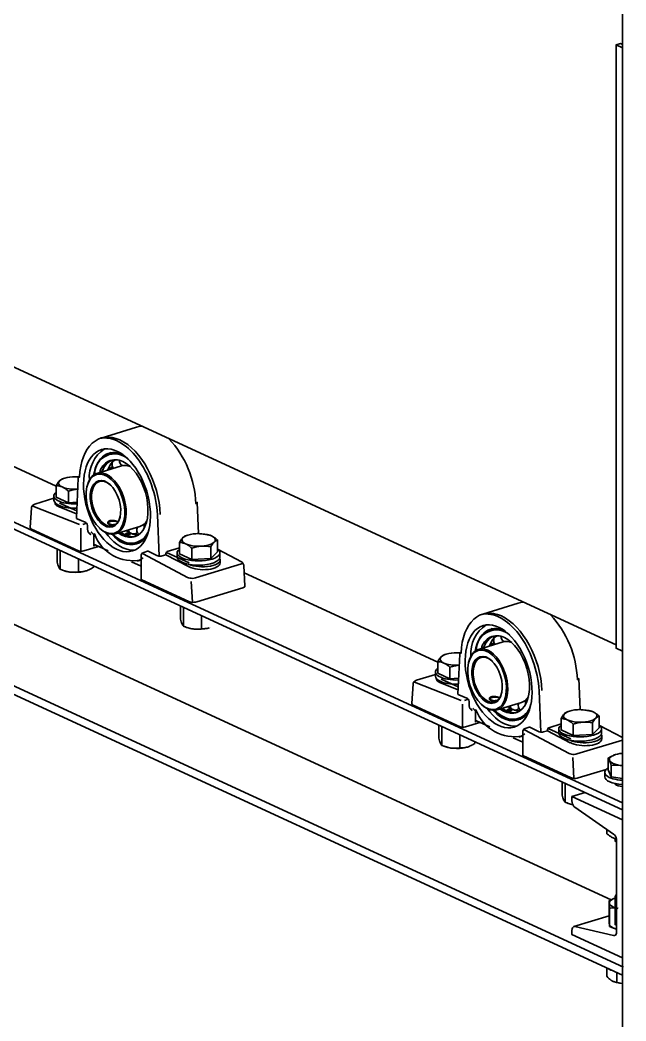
# Model space of a CAD drawing. Header units: millimetres. Extents: x -8400 to 8400, y -5940 to 5940.
# Drawn here: x 5157.3 to 5431.5, y 1083.2 to 1536 of the extents above; entities that cross this region are included whole.
import ezdxf

# ---------------------------------------------------------------- set-up
doc = ezdxf.new("R2010")
doc.units = ezdxf.units.MM
doc.layers.add('粗实线层', color=7, linetype='Continuous', lineweight=35)

msp = doc.modelspace()

# ---------------------------------------------------------------- linework, layer by layer
at = {"layer": '粗实线层', "linetype": 'Continuous', "lineweight": 35}
for points in [[(5481.115, 329.006), (5466.77, 335.623), (5466.247, 335.804), (5465.61, 335.924), (5464.909, 335.972), (5464.2, 335.944), (5463.541, 335.844), (5434.383, 329.462), (5433.724, 329.362), (5433.015, 329.334), (5432.314, 329.382), (5431.677, 329.501), (5431.154, 329.683), (5429.862, 330.279), (5429.862, 3911.461), (3411.605, 4842.468), (3411.605, 4840.57), (3411.713, 4839.838), (3412.025, 4839.252), (3412.506, 4838.877), (5429.848, 3908.291)], [(5429.862, 1180.004), (5429.862, 1181.902), (3411.605, 2112.909), (3427.906, 2117.889)], [(3411.605, 2112.909), (3411.605, 2111.011), (3411.713, 2110.278), (3412.025, 2109.692), (3412.506, 2109.317), (5429.848, 1178.732)], [(3458.919, 2044.824), (5424.763, 1137.994)], [(5429.862, 1105.812), (5429.862, 1103.914), (3411.605, 2034.922), (3411.605, 2036.819), (3411.683, 2037.497), (3411.911, 2038.168), (3412.27, 2038.779), (3412.732, 2039.282), (3413.26, 2039.636), (3415.693, 2040.835)], [(3412.133, 2038.578), (5430.389, 1107.57)], [(5429.862, 1524.858), (5428.938, 1525.284), (5426.98, 1524.686), (5429.862, 1523.357)], [(5426.98, 1524.686), (5426.98, 1251.73), (5429.862, 1250.401)], [(4966.859, 1465.482), (5426.971, 1253.236)], [(5173.692, 1325.092), (5086.119, 1365.49)], [(5210.094, 1351.758), (5194.04, 1346.853)], [(5212.476, 1352.181), (5211.267, 1352.04), (5210.094, 1351.758)], [(5194.329, 1331.544), (5194.916, 1332.936), (5195.625, 1334.165), (5196.448, 1335.218), (5197.373, 1336.08), (5198.389, 1336.742)], [(5194.429, 1331.574), (5194.967, 1332.838), (5195.607, 1333.966), (5196.342, 1334.948), (5197.164, 1335.773), (5198.065, 1336.432), (5199.037, 1336.92)], [(5198.377, 1340.279), (5196.375, 1339.162)], [(5200.424, 1337.064), (5199.395, 1336.213), (5198.481, 1335.136), (5197.695, 1333.851), (5197.05, 1332.375)], [(5199.267, 1336.249), (5198.389, 1335.086), (5197.647, 1333.781), (5197.108, 1332.533)], [(5203.247, 1334.269), (5192.143, 1330.876)], [(5207.21, 1333.943), (5206.182, 1334.295), (5205.169, 1334.467), (5204.187, 1334.459), (5203.246, 1334.269)], [(5176.942, 1328.502), (5176.446, 1328.312), (5176.049, 1328.126), (5175.854, 1328.006), (5175.658, 1327.866), (5175.461, 1327.704), (5175.262, 1327.52), (5175.213, 1327.47), (5175.163, 1327.419), (5175.138, 1327.393), (5175.113, 1327.367), (5175.089, 1327.34), (5175.064, 1327.313), (5174.965, 1327.202), (5174.866, 1327.086), (5174.67, 1326.839), (5174.475, 1326.575), (5174.088, 1325.995), (5173.706, 1325.359)], [(5183.542, 1323.7), (5182.225, 1323.665), (5180.912, 1323.715), (5179.642, 1323.851), (5178.454, 1324.067), (5177.385, 1324.357), (5176.465, 1324.713), (5175.724, 1325.123), (5175.185, 1325.575), (5174.862, 1326.056), (5174.767, 1326.55), (5174.902, 1327.043), (5175.262, 1327.52), (5175.838, 1327.966), (5176.612, 1328.367), (5177.559, 1328.712), (5178.651, 1328.99), (5179.856, 1329.193), (5181.136, 1329.314), (5182.694, 1329.347), (5184.236, 1329.26)], [(5184.234, 1329.207), (5183.782, 1328.985), (5183.613, 1328.694), (5182.829, 1310.667), (5182.922, 1310.47), (5183.21, 1310.301), (5186.828, 1308.871), (5187.168, 1308.656), (5187.477, 1308.3), (5187.725, 1307.839), (5187.884, 1307.322), (5187.939, 1306.801), (5187.939, 1305.415), (5187.94, 1305.315), (5187.947, 1305.217), (5187.956, 1305.121), (5187.969, 1305.026), (5187.987, 1304.933), (5188.007, 1304.843), (5188.018, 1304.798), (5188.03, 1304.753), (5188.043, 1304.709), (5188.057, 1304.666), (5188.119, 1304.498), (5188.191, 1304.34), (5188.272, 1304.19), (5188.361, 1304.048), (5188.407, 1303.98), (5188.456, 1303.914), (5188.507, 1303.848), (5188.559, 1303.785), (5188.666, 1303.663), (5188.777, 1303.547), (5188.891, 1303.435), (5189.007, 1303.326), (5189.066, 1303.272), (5189.125, 1303.219), (5189.155, 1303.192), (5189.184, 1303.165), (5189.199, 1303.152), (5189.214, 1303.139), (5189.229, 1303.126), (5189.244, 1303.113)], [(5198.439, 1325.459), (5197.395, 1326.322), (5196.322, 1326.945)], [(5179.225, 1317.591), (5173.706, 1320.137), (5173.706, 1325.359), (5174.044, 1325.34), (5174.385, 1325.305), (5174.472, 1325.294), (5174.557, 1325.282), (5174.644, 1325.269), (5174.73, 1325.255), (5174.902, 1325.223), (5175.075, 1325.186), (5175.421, 1325.099), (5175.768, 1324.992), (5176.116, 1324.863), (5176.465, 1324.713), (5176.816, 1324.54), (5177.168, 1324.345), (5177.212, 1324.319), (5177.256, 1324.293), (5177.299, 1324.267), (5177.343, 1324.24), (5177.431, 1324.186), (5177.518, 1324.13), (5177.692, 1324.015), (5177.866, 1323.896), (5178.21, 1323.646), (5178.551, 1323.382), (5178.889, 1323.103), (5179.225, 1322.813)], [(5183.141, 1317.827), (5179.225, 1317.591), (5179.225, 1322.813), (5180.288, 1323.137), (5181.361, 1323.4), (5181.902, 1323.505), (5182.445, 1323.591), (5183.395, 1323.691)], [(5187.654, 1324.906), (5187.583, 1324.58)], [(5172.663, 1319.587), (5164.042, 1316.953), (5163.709, 1316.832), (5163.405, 1316.66), (5163.109, 1316.42), (5162.856, 1316.125), (5162.693, 1315.846), (5162.595, 1315.543), (5162.578, 1315.402), (5162.578, 1315.258)], [(5172.662, 1320.658), (5172.662, 1318.709)], [(5192.779, 1297.83), (5186.177, 1295.813), (5185.596, 1295.698), (5184.942, 1295.675), (5184.315, 1295.747), (5183.809, 1295.904), (5162.571, 1305.702), (5162.251, 1305.891), (5162.057, 1306.102), (5162.001, 1306.325), (5162.546, 1315.221)], [(5162.914, 1316.203), (5163.211, 1316.056), (5184.261, 1307.737)], [(5182.912, 1312.58), (5175.007, 1315.704), (5174.373, 1315.996), (5173.867, 1316.317), (5173.498, 1316.663), (5173.274, 1317.027), (5173.199, 1317.401), (5173.199, 1317.515)], [(5182.969, 1313.877), (5175.242, 1317.441)], [(5201.598, 1309.017), (5201.543, 1309.043), (5201.463, 1309.079), (5201.378, 1309.115), (5201.289, 1309.15), (5201.195, 1309.186), (5201.146, 1309.203), (5201.096, 1309.221), (5201.046, 1309.238), (5200.995, 1309.255), (5200.891, 1309.288), (5200.784, 1309.32), (5200.674, 1309.351), (5200.561, 1309.382), (5200.532, 1309.389), (5200.503, 1309.396), (5200.474, 1309.403), (5200.444, 1309.411), (5200.386, 1309.425), (5200.327, 1309.438), (5200.208, 1309.464), (5200.088, 1309.487), (5199.967, 1309.509), (5199.845, 1309.529), (5199.783, 1309.538), (5199.721, 1309.546), (5199.659, 1309.554), (5199.597, 1309.562), (5199.473, 1309.574), (5199.351, 1309.584), (5199.228, 1309.592), (5199.107, 1309.596), (5198.986, 1309.597), (5198.866, 1309.596), (5198.807, 1309.593), (5198.747, 1309.591), (5198.689, 1309.587), (5198.631, 1309.583), (5198.518, 1309.571), (5198.407, 1309.557), (5198.299, 1309.539), (5198.194, 1309.518), (5198.143, 1309.506), (5198.092, 1309.493), (5198.067, 1309.487), (5198.042, 1309.48), (5198.017, 1309.472), (5197.993, 1309.465), (5197.898, 1309.434), (5197.808, 1309.4), (5197.722, 1309.363), (5197.641, 1309.323), (5197.564, 1309.281), (5197.492, 1309.235), (5197.425, 1309.187), (5197.363, 1309.137), (5197.307, 1309.086), (5197.257, 1309.032), (5197.212, 1308.977), (5197.173, 1308.92), (5197.164, 1308.906), (5197.155, 1308.891), (5197.147, 1308.877), (5197.139, 1308.862), (5197.124, 1308.832), (5197.112, 1308.803), (5197.09, 1308.744), (5197.074, 1308.684), (5197.065, 1308.624), (5197.061, 1308.564), (5197.061, 1308.534), (5197.063, 1308.504), (5197.066, 1308.474), (5197.071, 1308.444), (5197.086, 1308.385), (5197.106, 1308.328), (5197.133, 1308.272), (5197.165, 1308.217), (5197.203, 1308.163), (5197.247, 1308.111), (5197.271, 1308.086), (5197.297, 1308.061), (5197.324, 1308.037), (5197.353, 1308.013), (5197.413, 1307.968), (5197.479, 1307.925), (5197.551, 1307.885), (5197.627, 1307.847), (5197.709, 1307.812), (5197.794, 1307.78), (5197.883, 1307.751), (5197.976, 1307.725), (5198.074, 1307.703), (5198.175, 1307.683), (5198.201, 1307.678), (5198.227, 1307.674), (5198.254, 1307.67), (5198.28, 1307.666), (5198.334, 1307.658), (5198.389, 1307.652), (5198.499, 1307.641), (5198.611, 1307.633), (5198.726, 1307.628), (5198.843, 1307.626), (5198.903, 1307.626), (5198.963, 1307.627), (5199.023, 1307.628), (5199.084, 1307.63), (5199.206, 1307.636), (5199.328, 1307.644), (5199.45, 1307.654), (5199.573, 1307.666), (5199.696, 1307.681), (5199.82, 1307.697), (5199.851, 1307.702), (5199.882, 1307.706), (5199.913, 1307.711), (5199.944, 1307.716), (5200.005, 1307.725), (5200.066, 1307.735), (5200.255, 1307.769)], [(5197.585, 1308.778), (5197.277, 1308.517), (5197.115, 1308.329), (5197.061, 1308.133)], [(5201.563, 1308.795), (5201.436, 1308.883), (5201.282, 1308.963), (5200.799, 1309.128), (5200.208, 1309.232), (5199.562, 1309.266), (5198.917, 1309.227), (5198.332, 1309.118), (5197.859, 1308.95), (5197.539, 1308.736), (5197.402, 1308.496), (5197.458, 1308.252), (5197.705, 1308.025), (5198.118, 1307.836), (5198.663, 1307.7), (5199.289, 1307.631)], [(5200.502, 1303.516), (5211.606, 1306.909), (5212.492, 1307.277), (5213.311, 1307.819), (5214.054, 1308.528), (5214.71, 1309.395)], [(5220.279, 1293.414), (5219.495, 1312.168)], [(5184.872, 1295.678), (5184.872, 1306.127)], [(5185.72, 1307.755), (5187.482, 1308.293)], [(5193.201, 1306.19), (5193.443, 1305.959)], [(5209.496, 1296.265), (5208.125, 1296.195), (5206.714, 1296.339), (5205.277, 1296.696), (5203.827, 1297.263), (5202.453, 1297.989), (5201.09, 1298.892), (5199.75, 1299.965), (5198.444, 1301.199), (5197.182, 1302.584), (5195.975, 1304.109)], [(5208.961, 1302.144), (5207.748, 1302.124), (5206.499, 1302.322), (5205.228, 1302.735), (5203.953, 1303.359), (5202.689, 1304.184)], [(5209.596, 1302.358), (5208.518, 1302.22), (5207.402, 1302.263), (5206.26, 1302.487), (5205.102, 1302.89), (5203.942, 1303.468), (5202.79, 1304.215)], [(5205.41, 1305.015), (5206.77, 1304.152), (5208.14, 1303.526), (5209.499, 1303.144), (5210.828, 1303.014)], [(5205.543, 1304.857), (5206.522, 1304.281), (5208.36, 1303.412), (5210.229, 1302.865)], [(5188.517, 1303.836), (5188.901, 1303.823), (5189.299, 1303.583)], [(5190.745, 1303.467), (5190.745, 1297.989), (5190.816, 1298.346), (5191.01, 1298.542), (5191.276, 1298.524), (5197.219, 1295.782)], [(5232.213, 1302.587), (5231.817, 1302.4), (5231.621, 1302.281), (5231.425, 1302.141), (5231.228, 1301.979), (5231.03, 1301.794), (5230.98, 1301.745), (5230.931, 1301.694), (5230.906, 1301.668), (5230.881, 1301.642), (5230.856, 1301.615), (5230.831, 1301.588), (5230.732, 1301.477), (5230.634, 1301.361), (5230.437, 1301.114), (5230.243, 1300.85), (5229.856, 1300.27), (5229.473, 1299.634)], [(5234.993, 1291.866), (5229.473, 1294.412), (5229.473, 1299.634), (5229.811, 1299.614), (5230.153, 1299.58), (5230.239, 1299.569), (5230.325, 1299.557), (5230.411, 1299.544), (5230.498, 1299.529), (5230.67, 1299.497), (5230.843, 1299.461), (5231.188, 1299.374), (5231.536, 1299.266), (5231.883, 1299.138), (5232.233, 1298.988), (5232.584, 1298.815), (5232.935, 1298.62), (5232.979, 1298.594), (5233.023, 1298.568), (5233.067, 1298.542), (5233.111, 1298.515), (5233.199, 1298.46), (5233.286, 1298.405), (5233.46, 1298.29), (5233.633, 1298.171), (5233.978, 1297.921), (5234.318, 1297.657), (5234.657, 1297.378), (5234.993, 1297.088)], [(5232.71, 1302.777), (5232.213, 1302.587)], [(5236.904, 1303.589), (5237.454, 1303.611), (5238, 1303.612), (5238.543, 1303.592), (5239.084, 1303.552), (5240.157, 1303.418), (5241.22, 1303.223), (5241.558, 1303.203), (5241.9, 1303.169), (5241.986, 1303.158), (5242.072, 1303.146), (5242.158, 1303.133), (5242.244, 1303.118), (5242.417, 1303.086), (5242.59, 1303.05), (5242.936, 1302.963), (5243.282, 1302.855), (5243.631, 1302.727), (5243.98, 1302.577), (5244.33, 1302.404), (5244.682, 1302.209), (5244.726, 1302.183), (5244.77, 1302.157), (5244.814, 1302.131), (5244.858, 1302.104), (5244.945, 1302.049), (5245.033, 1301.994), (5245.207, 1301.879), (5245.381, 1301.76), (5245.725, 1301.51), (5246.066, 1301.246), (5246.404, 1300.967), (5246.74, 1300.677)], [(5243.527, 1302.768), (5243.503, 1302.777)], [(5243.626, 1297.609), (5244.009, 1298.247), (5244.397, 1298.826), (5244.591, 1299.091), (5244.787, 1299.337), (5244.984, 1299.563), (5245.182, 1299.77), (5245.233, 1299.818), (5245.282, 1299.865), (5245.307, 1299.888), (5245.332, 1299.91), (5245.357, 1299.933), (5245.381, 1299.954), (5245.48, 1300.038), (5245.579, 1300.117), (5245.775, 1300.257), (5245.97, 1300.376), (5246.357, 1300.559), (5246.74, 1300.677), (5246.74, 1295.455), (5243.626, 1292.387)], [(5174.168, 1296.675), (5174.168, 1290.713), (5174.339, 1290.054), (5174.511, 1289.453), (5174.598, 1289.178), (5174.686, 1288.921), (5174.774, 1288.683), (5174.862, 1288.466), (5174.884, 1288.415), (5174.906, 1288.365), (5174.917, 1288.341), (5174.929, 1288.317), (5174.94, 1288.293), (5174.951, 1288.27), (5174.995, 1288.181), (5175.039, 1288.097), (5175.126, 1287.946), (5175.213, 1287.815), (5175.386, 1287.611), (5175.557, 1287.472), (5176.563, 1287.068), (5177.578, 1286.725), (5178.09, 1286.579), (5178.605, 1286.453), (5179.122, 1286.346), (5179.642, 1286.261), (5179.772, 1286.243), (5179.903, 1286.226), (5179.968, 1286.218), (5180.033, 1286.211), (5180.098, 1286.204), (5180.163, 1286.197), (5180.423, 1286.174), (5180.682, 1286.155), (5181.197, 1286.135), (5181.709, 1286.134), (5182.723, 1286.187), (5183.728, 1286.303), (5183.728, 1292.265)], [(5176.085, 1295.801), (5175.557, 1295.733), (5175.468, 1296.082)], [(5175.557, 1295.733), (5175.557, 1287.472)], [(5208.677, 1299.044), (5211.214, 1299.245)], [(5223.568, 1295.149), (5233.829, 1290.415)], [(5258.53, 1289.202), (5258.539, 1289.295), (5258.541, 1289.387), (5258.483, 1289.702), (5258.352, 1290.001), (5258.203, 1290.241), (5258.027, 1290.457), (5257.825, 1290.641), (5257.602, 1290.797), (5257.535, 1290.837), (5257.466, 1290.875), (5246.906, 1296.444)], [(5212.112, 1288.912), (5207.824, 1290.89)], [(5210.344, 1291.151), (5211.729, 1291.805), (5213.029, 1292.674)], [(5211.004, 1291.328), (5212.112, 1291.667)], [(5212.98, 1294.427), (5233.101, 1283.815), (5233.583, 1283.618), (5234.163, 1283.475), (5234.803, 1283.395), (5235.46, 1283.384), (5236.09, 1283.443), (5236.65, 1283.568), (5257.533, 1289.948), (5257.904, 1290.089), (5258.19, 1290.261)], [(5223.375, 1294.068), (5233.594, 1288.679)], [(5228.43, 1294.933), (5228.43, 1292.983)], [(5247.783, 1292.983), (5247.783, 1294.933)], [(5247.899, 1290.376), (5247.899, 1291.653)], [(5183.728, 1286.303), (5184.14, 1286.293), (5184.556, 1286.298), (5184.975, 1286.319), (5185.398, 1286.357), (5185.611, 1286.383), (5185.825, 1286.414), (5185.932, 1286.432), (5186.04, 1286.45), (5186.094, 1286.46), (5186.148, 1286.471), (5186.202, 1286.481), (5186.256, 1286.492), (5186.688, 1286.592), (5187.119, 1286.712), (5186.026, 1286.434), (5184.821, 1286.231), (5183.542, 1286.11), (5182.225, 1286.075), (5180.912, 1286.125), (5179.642, 1286.261), (5178.197, 1286.537), (5176.942, 1286.923), (5176.403, 1287.129)], [(5190.51, 1289.137), (5190.51, 1288.375), (5190.094, 1288.112), (5189.674, 1287.86), (5189.569, 1287.799), (5189.463, 1287.739), (5189.358, 1287.68), (5189.251, 1287.623), (5189.04, 1287.51), (5188.828, 1287.402), (5188.402, 1287.2), (5187.976, 1287.017), (5187.548, 1286.854), (5187.119, 1286.712)], [(5187.735, 1286.923), (5187.768, 1286.935)], [(5259.097, 1279.873), (5258.552, 1289.268)], [(5235.305, 1272.537), (5234.76, 1281.937)], [(5346.316, 1245.462), (5258.743, 1285.859)], [(5385.09, 1272.555), (5383.881, 1272.414), (5382.708, 1272.132)], [(5229.935, 1270.95), (5229.935, 1264.988), (5230.106, 1264.329), (5230.279, 1263.728), (5230.366, 1263.453), (5230.454, 1263.196), (5230.542, 1262.958), (5230.629, 1262.741), (5230.652, 1262.69), (5230.674, 1262.64), (5230.685, 1262.616), (5230.696, 1262.592), (5230.707, 1262.568), (5230.718, 1262.545), (5230.762, 1262.456), (5230.806, 1262.372), (5230.894, 1262.221), (5230.981, 1262.09), (5231.154, 1261.886), (5231.324, 1261.747)], [(5231.324, 1270.008), (5231.236, 1270.356)], [(5231.852, 1270.076), (5231.324, 1270.008), (5231.324, 1261.747), (5232.331, 1261.343), (5233.346, 1261), (5233.858, 1260.854), (5234.372, 1260.727), (5234.889, 1260.621), (5235.41, 1260.535), (5235.54, 1260.518), (5235.67, 1260.501), (5235.735, 1260.493), (5235.8, 1260.486), (5235.866, 1260.479), (5235.931, 1260.472), (5236.191, 1260.448), (5236.449, 1260.43), (5236.964, 1260.41), (5237.476, 1260.409), (5238.491, 1260.462), (5239.496, 1260.578), (5239.496, 1266.54)], [(5382.708, 1272.132), (5366.654, 1267.227)], [(5232.171, 1261.403), (5232.71, 1261.198), (5233.965, 1260.812), (5235.41, 1260.535), (5236.679, 1260.4), (5237.993, 1260.35), (5239.309, 1260.385), (5240.589, 1260.506), (5241.794, 1260.709), (5242.887, 1260.987), (5242.456, 1260.866), (5242.023, 1260.767), (5241.969, 1260.756), (5241.915, 1260.746), (5241.862, 1260.735), (5241.807, 1260.725), (5241.7, 1260.707), (5241.593, 1260.689), (5241.378, 1260.658), (5241.166, 1260.632), (5240.743, 1260.594), (5240.324, 1260.573), (5239.908, 1260.568), (5239.496, 1260.578)], [(5243.503, 1261.198), (5243.536, 1261.21)], [(5370.992, 1260.653), (5368.989, 1259.536)], [(5375.861, 1254.643), (5364.756, 1251.251)], [(5366.943, 1251.918), (5367.53, 1253.31), (5368.239, 1254.54), (5369.061, 1255.592), (5369.986, 1256.455), (5371.003, 1257.116)], [(5367.043, 1251.949), (5367.581, 1253.212), (5368.221, 1254.34), (5368.956, 1255.322), (5369.778, 1256.147), (5370.679, 1256.807), (5371.651, 1257.294)], [(5373.038, 1257.438), (5372.008, 1256.587), (5371.095, 1255.511), (5370.309, 1254.225), (5369.664, 1252.749)], [(5371.881, 1256.623), (5371.003, 1255.46), (5370.261, 1254.156), (5369.721, 1252.907)], [(5379.824, 1254.318), (5378.796, 1254.669), (5377.783, 1254.842), (5376.801, 1254.833), (5375.86, 1254.643)], [(5349.557, 1248.876), (5349.06, 1248.687), (5348.663, 1248.5), (5348.468, 1248.38), (5348.272, 1248.24), (5348.075, 1248.078), (5347.876, 1247.894), (5347.827, 1247.844), (5347.777, 1247.793), (5347.752, 1247.768), (5347.727, 1247.741), (5347.703, 1247.714), (5347.678, 1247.687), (5347.579, 1247.576), (5347.48, 1247.46), (5347.284, 1247.214), (5347.089, 1246.949), (5346.703, 1246.37), (5346.32, 1245.733)], [(5351.839, 1237.965), (5346.32, 1240.511), (5346.32, 1245.733), (5346.658, 1245.714), (5347, 1245.68), (5347.086, 1245.669), (5347.172, 1245.656), (5347.257, 1245.643), (5347.344, 1245.629), (5347.516, 1245.597), (5347.689, 1245.56), (5348.035, 1245.473), (5348.382, 1245.366), (5348.73, 1245.237), (5349.079, 1245.087), (5349.43, 1244.915), (5349.782, 1244.72), (5349.825, 1244.694), (5349.869, 1244.667), (5349.913, 1244.641), (5349.957, 1244.614), (5350.045, 1244.56), (5350.133, 1244.504), (5350.306, 1244.389), (5350.48, 1244.271), (5350.824, 1244.021), (5351.165, 1243.756), (5351.503, 1243.478), (5351.839, 1243.187)], [(5356.156, 1244.075), (5354.839, 1244.039), (5353.526, 1244.09), (5352.256, 1244.225), (5351.068, 1244.441), (5349.999, 1244.732), (5349.079, 1245.087), (5348.338, 1245.497), (5347.798, 1245.95), (5347.476, 1246.43), (5347.381, 1246.924), (5347.516, 1247.417), (5347.876, 1247.894), (5348.452, 1248.34), (5349.225, 1248.742), (5350.173, 1249.087), (5351.265, 1249.365), (5352.47, 1249.567), (5353.75, 1249.689), (5355.308, 1249.721), (5356.85, 1249.634)], [(5356.848, 1249.582), (5356.396, 1249.359), (5356.227, 1249.069), (5355.443, 1231.042), (5355.537, 1230.845), (5355.824, 1230.676), (5359.442, 1229.246), (5359.782, 1229.031), (5360.091, 1228.674), (5360.338, 1228.214), (5360.498, 1227.696), (5360.553, 1227.176), (5360.553, 1225.79), (5360.555, 1225.69), (5360.56, 1225.591), (5360.57, 1225.495), (5360.584, 1225.4), (5360.6, 1225.308), (5360.621, 1225.217), (5360.632, 1225.172), (5360.644, 1225.128), (5360.657, 1225.084), (5360.671, 1225.04), (5360.733, 1224.872), (5360.805, 1224.714), (5360.885, 1224.564), (5360.974, 1224.423), (5361.022, 1224.354), (5361.071, 1224.288), (5361.121, 1224.223), (5361.173, 1224.159), (5361.28, 1224.038), (5361.391, 1223.921), (5361.505, 1223.809), (5361.621, 1223.7), (5361.68, 1223.646), (5361.739, 1223.593), (5361.769, 1223.566), (5361.798, 1223.54), (5361.813, 1223.527), (5361.828, 1223.513), (5361.843, 1223.5), (5361.858, 1223.487)], [(5360.268, 1245.28), (5360.196, 1244.954)], [(5371.053, 1245.834), (5370.009, 1246.696), (5368.936, 1247.319)], [(5345.277, 1241.033), (5345.277, 1239.083)], [(5355.755, 1238.202), (5351.839, 1237.965), (5351.839, 1243.187), (5352.903, 1243.511), (5353.975, 1243.774), (5354.516, 1243.879), (5355.059, 1243.965), (5356.009, 1244.065)], [(5345.277, 1239.961), (5336.657, 1237.327), (5336.323, 1237.206), (5336.019, 1237.034), (5335.723, 1236.794), (5335.47, 1236.499), (5335.307, 1236.22), (5335.209, 1235.917), (5335.193, 1235.777), (5335.192, 1235.633)], [(5356.875, 1228.111), (5335.825, 1236.43), (5335.528, 1236.577)], [(5355.526, 1232.954), (5347.621, 1236.078), (5346.987, 1236.37), (5346.481, 1236.692), (5346.112, 1237.037), (5345.888, 1237.401), (5345.813, 1237.775), (5345.813, 1237.89)], [(5355.583, 1234.251), (5347.856, 1237.815)], [(5335.16, 1235.595), (5334.615, 1226.699)], [(5392.893, 1213.788), (5392.109, 1232.543)], [(5358.334, 1228.129), (5360.096, 1228.667)], [(5374.212, 1229.392), (5374.157, 1229.417), (5374.077, 1229.453), (5373.992, 1229.489), (5373.902, 1229.524), (5373.808, 1229.56), (5373.76, 1229.578), (5373.71, 1229.595), (5373.66, 1229.612), (5373.609, 1229.629), (5373.505, 1229.662), (5373.398, 1229.695), (5373.287, 1229.726), (5373.174, 1229.756), (5373.145, 1229.763), (5373.116, 1229.771), (5373.088, 1229.778), (5373.058, 1229.785), (5373, 1229.799), (5372.941, 1229.812), (5372.822, 1229.838), (5372.702, 1229.862), (5372.581, 1229.883), (5372.459, 1229.903), (5372.397, 1229.912), (5372.335, 1229.921), (5372.273, 1229.929), (5372.211, 1229.936), (5372.087, 1229.949), (5371.964, 1229.959), (5371.842, 1229.966), (5371.721, 1229.97), (5371.6, 1229.972), (5371.48, 1229.97), (5371.421, 1229.968), (5371.362, 1229.965), (5371.303, 1229.961), (5371.245, 1229.957), (5371.132, 1229.946), (5371.022, 1229.931), (5370.914, 1229.913), (5370.808, 1229.892), (5370.757, 1229.88), (5370.706, 1229.868), (5370.681, 1229.861), (5370.656, 1229.854), (5370.631, 1229.847), (5370.607, 1229.84), (5370.512, 1229.808), (5370.422, 1229.774), (5370.337, 1229.737), (5370.255, 1229.698), (5370.178, 1229.655), (5370.106, 1229.61), (5370.039, 1229.562), (5369.977, 1229.512), (5369.921, 1229.46), (5369.871, 1229.407), (5369.826, 1229.351), (5369.787, 1229.294), (5369.778, 1229.28), (5369.769, 1229.265), (5369.761, 1229.251), (5369.753, 1229.236), (5369.738, 1229.207), (5369.725, 1229.177), (5369.704, 1229.118), (5369.688, 1229.058), (5369.679, 1228.999), (5369.675, 1228.938), (5369.675, 1228.908), (5369.677, 1228.879), (5369.681, 1228.849), (5369.686, 1228.819), (5369.7, 1228.76), (5369.72, 1228.702), (5369.747, 1228.646), (5369.779, 1228.591), (5369.817, 1228.538), (5369.861, 1228.486), (5369.886, 1228.46), (5369.911, 1228.436), (5369.939, 1228.411), (5369.967, 1228.388), (5370.028, 1228.342), (5370.093, 1228.299), (5370.164, 1228.259), (5370.241, 1228.221), (5370.323, 1228.186), (5370.408, 1228.154), (5370.497, 1228.125), (5370.591, 1228.1), (5370.688, 1228.077), (5370.789, 1228.057), (5370.815, 1228.052), (5370.841, 1228.048), (5370.868, 1228.044), (5370.895, 1228.04), (5370.948, 1228.033), (5371.003, 1228.026), (5371.113, 1228.015), (5371.225, 1228.008), (5371.341, 1228.003), (5371.457, 1228.001), (5371.516, 1228.001), (5371.577, 1228.001), (5371.637, 1228.002), (5371.698, 1228.004), (5371.82, 1228.01), (5371.942, 1228.018), (5372.064, 1228.028), (5372.187, 1228.041), (5372.311, 1228.055), (5372.434, 1228.072), (5372.465, 1228.076), (5372.496, 1228.081), (5372.527, 1228.085), (5372.558, 1228.09), (5372.619, 1228.1), (5372.68, 1228.11), (5372.869, 1228.144)], [(5370.199, 1229.152), (5369.891, 1228.891), (5369.729, 1228.704), (5369.675, 1228.507)], [(5374.177, 1229.17), (5374.05, 1229.257), (5373.896, 1229.338), (5373.413, 1229.502), (5372.822, 1229.607), (5372.175, 1229.641), (5371.531, 1229.601), (5370.946, 1229.493), (5370.473, 1229.324), (5370.153, 1229.11), (5370.016, 1228.871), (5370.073, 1228.627), (5370.319, 1228.399), (5370.732, 1228.21), (5371.277, 1228.075), (5371.903, 1228.006)], [(5373.115, 1223.891), (5384.22, 1227.284)], [(5384.22, 1227.284), (5385.106, 1227.652), (5385.925, 1228.194), (5386.668, 1228.903), (5387.324, 1229.769)], [(5365.393, 1218.205), (5358.791, 1216.188), (5358.21, 1216.072), (5357.557, 1216.049), (5356.929, 1216.122), (5356.423, 1216.279), (5335.184, 1226.076), (5334.864, 1226.265), (5334.671, 1226.477), (5334.615, 1226.7)], [(5357.485, 1216.052), (5357.485, 1226.502)], [(5361.131, 1224.21), (5361.515, 1224.197), (5361.913, 1223.958)], [(5363.359, 1223.841), (5363.359, 1218.363), (5363.43, 1218.72), (5363.624, 1218.916), (5363.89, 1218.898), (5369.834, 1216.156)], [(5365.816, 1226.564), (5366.057, 1226.333)], [(5382.11, 1216.64), (5380.739, 1216.569), (5379.328, 1216.714), (5377.891, 1217.071), (5376.441, 1217.637), (5375.067, 1218.363), (5373.704, 1219.266), (5372.365, 1220.339), (5371.058, 1221.573), (5369.796, 1222.959), (5368.589, 1224.483)], [(5381.575, 1222.518), (5380.362, 1222.498), (5379.112, 1222.697), (5377.842, 1223.11), (5376.567, 1223.733), (5375.303, 1224.559)], [(5382.21, 1222.732), (5381.132, 1222.594), (5380.017, 1222.637), (5378.874, 1222.861), (5377.716, 1223.265), (5376.556, 1223.843), (5375.403, 1224.589)], [(5378.024, 1225.39), (5379.385, 1224.527), (5380.754, 1223.9), (5382.113, 1223.519), (5383.442, 1223.388)], [(5378.157, 1225.231), (5379.136, 1224.656), (5380.974, 1223.786), (5382.844, 1223.239)], [(5405.324, 1223.151), (5404.827, 1222.961), (5404.43, 1222.775), (5404.236, 1222.655), (5404.039, 1222.515), (5403.842, 1222.353), (5403.644, 1222.169), (5403.595, 1222.119), (5403.545, 1222.068), (5403.52, 1222.042), (5403.495, 1222.016), (5403.47, 1221.989), (5403.445, 1221.962), (5403.346, 1221.851), (5403.248, 1221.735), (5403.052, 1221.489), (5402.857, 1221.224), (5402.47, 1220.645), (5402.087, 1220.008)], [(5409.517, 1223.963), (5410.067, 1223.986), (5410.614, 1223.986), (5411.158, 1223.966), (5411.698, 1223.926), (5412.771, 1223.793), (5413.834, 1223.597), (5414.173, 1223.578), (5414.514, 1223.543), (5414.6, 1223.532), (5414.686, 1223.52), (5414.772, 1223.507), (5414.858, 1223.493), (5415.031, 1223.461), (5415.203, 1223.425), (5415.55, 1223.337), (5415.896, 1223.23), (5416.245, 1223.101), (5416.594, 1222.951), (5416.944, 1222.778), (5417.296, 1222.584), (5417.34, 1222.558), (5417.384, 1222.532), (5417.428, 1222.505), (5417.472, 1222.478), (5417.56, 1222.424), (5417.647, 1222.368), (5417.821, 1222.254), (5417.995, 1222.134), (5418.338, 1221.885), (5418.68, 1221.62), (5419.018, 1221.342), (5419.354, 1221.051)], [(5416.141, 1223.142), (5416.117, 1223.151)], [(5381.291, 1219.418), (5383.828, 1219.619)], [(5407.607, 1212.24), (5402.087, 1214.786), (5402.087, 1220.008), (5402.425, 1219.989), (5402.767, 1219.954), (5402.853, 1219.943), (5402.939, 1219.931), (5403.025, 1219.918), (5403.111, 1219.904), (5403.284, 1219.872), (5403.457, 1219.835), (5403.803, 1219.748), (5404.149, 1219.641), (5404.498, 1219.512), (5404.847, 1219.362), (5405.197, 1219.189), (5405.549, 1218.995), (5405.593, 1218.969), (5405.637, 1218.942), (5405.681, 1218.916), (5405.725, 1218.889), (5405.812, 1218.835), (5405.9, 1218.779), (5406.074, 1218.664), (5406.248, 1218.545), (5406.592, 1218.296), (5406.933, 1218.031), (5407.271, 1217.753), (5407.607, 1217.462)], [(5416.24, 1217.983), (5416.624, 1218.621), (5417.011, 1219.201), (5417.205, 1219.465), (5417.401, 1219.711), (5417.598, 1219.938), (5417.797, 1220.144), (5417.846, 1220.192), (5417.896, 1220.239), (5417.921, 1220.262), (5417.946, 1220.285), (5417.971, 1220.307), (5417.995, 1220.329), (5418.094, 1220.413), (5418.193, 1220.491), (5418.389, 1220.631), (5418.584, 1220.751), (5418.971, 1220.933), (5419.354, 1221.051), (5419.354, 1215.829), (5416.24, 1212.761)], [(5346.782, 1217.05), (5346.782, 1211.088), (5346.952, 1210.429), (5347.126, 1209.827), (5347.212, 1209.552), (5347.3, 1209.295), (5347.388, 1209.057), (5347.476, 1208.84), (5347.498, 1208.789), (5347.521, 1208.74), (5347.531, 1208.715), (5347.542, 1208.691), (5347.554, 1208.668), (5347.565, 1208.644), (5347.609, 1208.555), (5347.653, 1208.471), (5347.741, 1208.32), (5347.827, 1208.19), (5348, 1207.985), (5348.171, 1207.846)], [(5348.171, 1216.107), (5348.082, 1216.456)], [(5348.698, 1216.175), (5348.171, 1216.107), (5348.171, 1207.846), (5349.177, 1207.443), (5350.193, 1207.099), (5350.704, 1206.954), (5351.219, 1206.827), (5351.736, 1206.72), (5352.256, 1206.635), (5353.526, 1206.5), (5354.839, 1206.449), (5356.156, 1206.485), (5357.436, 1206.606), (5358.64, 1206.809), (5359.733, 1207.087)], [(5429.821, 1210.223), (5409.264, 1203.942), (5408.704, 1203.818), (5408.074, 1203.759), (5407.418, 1203.77), (5406.777, 1203.849), (5406.196, 1203.992), (5405.715, 1204.189), (5385.594, 1214.801)], [(5395.989, 1214.442), (5395.972, 1214.84), (5396.042, 1215.264), (5396.27, 1215.628), (5396.591, 1215.834), (5402.087, 1217.514)], [(5396.182, 1215.523), (5406.442, 1210.79)], [(5401.044, 1215.307), (5401.044, 1213.358)], [(5429.862, 1211.365), (5419.52, 1216.819)], [(5420.397, 1213.358), (5420.397, 1215.307)], [(5356.342, 1212.64), (5356.342, 1206.678), (5355.337, 1206.562), (5354.322, 1206.509), (5353.811, 1206.509), (5353.296, 1206.53), (5353.037, 1206.548), (5352.777, 1206.572), (5352.712, 1206.578), (5352.647, 1206.585), (5352.582, 1206.593), (5352.516, 1206.6), (5352.386, 1206.617), (5352.256, 1206.635), (5350.811, 1206.912), (5349.557, 1207.297), (5349.017, 1207.503)], [(5363.124, 1209.511), (5363.124, 1208.75), (5362.708, 1208.486), (5362.289, 1208.235), (5362.183, 1208.174), (5362.077, 1208.114), (5361.971, 1208.055), (5361.866, 1207.997), (5361.654, 1207.885), (5361.441, 1207.777), (5361.016, 1207.575), (5360.59, 1207.391), (5360.162, 1207.229), (5359.733, 1207.087), (5359.302, 1206.966), (5358.87, 1206.867), (5358.816, 1206.856), (5358.762, 1206.845), (5358.708, 1206.835), (5358.654, 1206.825), (5358.546, 1206.806), (5358.439, 1206.789), (5358.225, 1206.757), (5358.012, 1206.731), (5357.589, 1206.693), (5357.17, 1206.673), (5356.755, 1206.668), (5356.342, 1206.678)], [(5384.726, 1209.286), (5380.438, 1211.264)], [(5382.959, 1211.526), (5384.343, 1212.179), (5385.643, 1213.049)], [(5383.618, 1211.703), (5384.726, 1212.041)], [(5420.512, 1210.75), (5420.512, 1212.028)], [(5360.349, 1207.297), (5360.382, 1207.31)], [(5407.918, 1192.911), (5407.374, 1202.312)], [(5426.715, 1203.656), (5426.286, 1203.514), (5425.858, 1203.352), (5425.431, 1203.169), (5425.006, 1202.966), (5424.794, 1202.858), (5424.582, 1202.746), (5424.476, 1202.688), (5424.371, 1202.629), (5424.265, 1202.569), (5424.159, 1202.509), (5423.739, 1202.257), (5423.324, 1201.993)], [(5424.713, 1193.53), (5423.324, 1196.771), (5423.324, 1201.993), (5423.495, 1201.854), (5423.668, 1201.649), (5423.754, 1201.519), (5423.842, 1201.368), (5423.93, 1201.195), (5424.018, 1201), (5424.041, 1200.947), (5424.063, 1200.894), (5424.073, 1200.866), (5424.084, 1200.838), (5424.096, 1200.81), (5424.107, 1200.782), (5424.151, 1200.665), (5424.195, 1200.544), (5424.283, 1200.287), (5424.369, 1200.011), (5424.542, 1199.41), (5424.713, 1198.752), (5425.719, 1198.868), (5426.735, 1198.921), (5427.246, 1198.92), (5427.761, 1198.9), (5428.278, 1198.858), (5428.799, 1198.795), (5428.928, 1198.775), (5429.058, 1198.755), (5429.124, 1198.744), (5429.189, 1198.733), (5429.254, 1198.721), (5429.319, 1198.709), (5429.579, 1198.658), (5429.838, 1198.602), (5429.863, 1198.597)], [(5429.862, 1198.675), (5429.324, 1198.728), (5428.799, 1198.795), (5427.61, 1199.011), (5426.541, 1199.301), (5425.621, 1199.657), (5424.88, 1200.067), (5424.34, 1200.519), (5424.018, 1201), (5423.923, 1201.494), (5424.058, 1201.987), (5424.418, 1202.464), (5424.994, 1202.91), (5425.767, 1203.311), (5426.715, 1203.656), (5427.68, 1203.907), (5428.738, 1204.099), (5429.862, 1204.227)], [(5426.099, 1203.446), (5426.065, 1203.433)], [(5421.819, 1195.602), (5421.819, 1193.653)], [(5429.862, 1192.793), (5424.713, 1193.53), (5424.713, 1198.752)], [(5402.549, 1191.324), (5402.549, 1185.362), (5402.72, 1184.703), (5402.893, 1184.102), (5402.98, 1183.827), (5403.067, 1183.57), (5403.155, 1183.332), (5403.244, 1183.115), (5403.266, 1183.064), (5403.288, 1183.014), (5403.299, 1182.99), (5403.31, 1182.966), (5403.321, 1182.943), (5403.332, 1182.919), (5403.376, 1182.83), (5403.42, 1182.746), (5403.508, 1182.595), (5403.595, 1182.465), (5403.768, 1182.26), (5403.938, 1182.121)], [(5403.938, 1190.382), (5403.849, 1190.731)], [(5404.466, 1190.45), (5403.938, 1190.382), (5403.938, 1182.121), (5404.945, 1181.717), (5405.96, 1181.374), (5406.471, 1181.228), (5406.986, 1181.102), (5407.441, 1181.007)], [(5407.024, 1184.638), (5413.052, 1186.48)], [(5412.109, 1186.914), (5412.109, 1186.192)], [(5429.862, 1189.197), (5428.861, 1189.357), (5427.965, 1189.589), (5427.208, 1189.882), (5426.621, 1190.225), (5426.227, 1190.606)], [(5426.572, 1190.525), (5426.572, 1190.262)], [(5404.784, 1181.778), (5405.324, 1181.572), (5406.308, 1181.256), (5407.422, 1181.007)], [(5422.862, 1169.761), (5422.862, 1167.866), (5423.2, 1167.573), (5423.542, 1167.293), (5423.627, 1167.224), (5423.714, 1167.157), (5423.799, 1167.091), (5423.886, 1167.026), (5424.058, 1166.898), (5424.231, 1166.776), (5424.577, 1166.543), (5424.924, 1166.331), (5425.272, 1166.138), (5425.621, 1165.966), (5425.972, 1165.815), (5426.323, 1165.686), (5426.367, 1165.671), (5426.411, 1165.657), (5426.455, 1165.643), (5426.499, 1165.629), (5426.587, 1165.603), (5426.675, 1165.578), (5426.848, 1165.531), (5427.022, 1165.49), (5427.214, 1165.451)], [(5427.143, 1165.434), (5426.333, 1165.681), (5425.621, 1165.966)], [(5426.074, 1165.775), (5426.099, 1165.766)], [(5426.572, 1165.6), (5426.572, 1164.864), (5426.733, 1164.395), (5427.206, 1163.956)], [(5426.994, 1164.115), (5427.206, 1163.935)], [(5423.798, 1137.497), (5424.715, 1137.969), (5425.64, 1138.382), (5425.937, 1138.499)], [(5424.052, 1134.216), (5424.021, 1134.88), (5423.989, 1135.486), (5423.974, 1135.763), (5423.958, 1136.023), (5423.941, 1136.263), (5423.925, 1136.483), (5423.921, 1136.535), (5423.917, 1136.585), (5423.915, 1136.61), (5423.913, 1136.634), (5423.911, 1136.658), (5423.909, 1136.682), (5423.901, 1136.772), (5423.893, 1136.857), (5423.877, 1137.011), (5423.861, 1137.144), (5423.83, 1137.353), (5423.798, 1137.497), (5423.798, 1129.236), (5423.83, 1128.572), (5423.861, 1127.966), (5423.877, 1127.688), (5423.893, 1127.429), (5423.909, 1127.189), (5423.925, 1126.969), (5423.929, 1126.917), (5423.933, 1126.867), (5423.935, 1126.842), (5423.937, 1126.818), (5423.939, 1126.794), (5423.941, 1126.771), (5423.95, 1126.68), (5423.958, 1126.595), (5423.974, 1126.441), (5423.989, 1126.308), (5424.021, 1126.099), (5424.052, 1125.955)], [(5426.572, 1138.726), (5425.629, 1138.364), (5424.872, 1137.944), (5424.325, 1137.481), (5424.006, 1136.989), (5423.925, 1136.483), (5424.052, 1136.041), (5424.361, 1135.612), (5424.845, 1135.206), (5425.491, 1134.833), (5426.285, 1134.502), (5427.206, 1134.223)], [(5426.099, 1138.56), (5425.936, 1138.498)], [(5426.572, 1139.463), (5426.572, 1126.767)], [(5427.206, 1140.391), (5426.994, 1140.212), (5426.656, 1139.802), (5426.578, 1139.374), (5426.765, 1138.951), (5427.206, 1138.555)], [(5427.206, 1140.336), (5427.064, 1139.919), (5427.206, 1139.502)], [(5427.9, 1134.064), (5427.413, 1134.151), (5426.928, 1134.217), (5426.444, 1134.263), (5425.962, 1134.288), (5425.721, 1134.294), (5425.48, 1134.294), (5425.36, 1134.293), (5425.24, 1134.291), (5425.12, 1134.288), (5425.001, 1134.284), (5424.524, 1134.257), (5424.052, 1134.216), (5424.052, 1125.955), (5424.524, 1125.723), (5425.001, 1125.503), (5425.12, 1125.45), (5425.24, 1125.398), (5425.36, 1125.347), (5425.48, 1125.298), (5425.721, 1125.201), (5425.962, 1125.11), (5426.444, 1124.939)], [(5423.798, 1130.691), (5407.879, 1125.827)], [(5423.925, 1126.969), (5424.052, 1126.526), (5424.361, 1126.097), (5424.845, 1125.691), (5425.491, 1125.318), (5426.285, 1124.988), (5427.206, 1124.708)], [(5427.206, 1126.421), (5426.789, 1126.602), (5426.533, 1126.813), (5426.446, 1127.049)], [(5422.677, 1107.228), (5423.492, 1106.682), (5424.544, 1106.197), (5425.803, 1105.786)], [(5427.344, 1100.613), (5426.779, 1100.697), (5426.208, 1100.846), (5425.921, 1100.949), (5425.632, 1101.071), (5425.342, 1101.216), (5425.049, 1101.383), (5424.976, 1101.428), (5424.903, 1101.475), (5424.866, 1101.498), (5424.83, 1101.523), (5424.793, 1101.547), (5424.757, 1101.572), (5424.611, 1101.675), (5424.465, 1101.782), (5424.176, 1102.011), (5423.888, 1102.259), (5423.319, 1102.804), (5422.754, 1103.407), (5422.754, 1107.166)], [(5429.861, 1100.133), (5429.504, 1100.178), (5428.419, 1100.365), (5427.344, 1100.613), (5427.344, 1105.075)], [(5425.958, 1100.934), (5426.099, 1100.881), (5427.211, 1100.531), (5428.481, 1100.267), (5429.862, 1100.099)]]:
    msp.add_lwpolyline(points, dxfattribs=at)
for points in [[(5238.074, 1303.609), (5237.485, 1317.702), (5237.327, 1317.454), (5236.864, 1317.24, 0.1802663), (5224.676, 1346.553)], [(5199.862, 1336.862, 0.4142265), (5199.565, 1333.305, 0.0173117), (5199.679, 1333.179)], [(5189.593, 1304.217), (5189.607, 1304.212), (5189.663, 1304.179), (5189.753, 1304.111), (5189.868, 1304.003), (5189.996, 1303.858), (5190.099, 1303.718), (5190.209, 1303.55), (5190.478, 1303.441), (5190.975, 1303.525, 0.3684355), (5212.111, 1291.74)], [(5199.45, 1303.317), (5200.878, 1302.049), (5202.343, 1301.004), (5203.827, 1300.196, 0.4971068), (5215.805, 1306.035)], [(5208.207, 1303.501, 0.1260225), (5209.459, 1303.558, 0.1105493), (5210.417, 1304.103)], [(5214.953, 1303.017, -0.4183245), (5203.827, 1299.603), (5202.551, 1300.28), (5201.286, 1301.128), (5200.045, 1302.139), (5198.836, 1303.304)], [(5259.097, 1279.873), (5258.999, 1279.589), (5258.68, 1279.329), (5258.169, 1279.118), (5237.285, 1272.737), (5236.724, 1272.608), (5236.092, 1272.537), (5235.433, 1272.531), (5234.79, 1272.588), (5234.209, 1272.706), (5233.728, 1272.877), (5212.489, 1282.674), (5212.209, 1282.861), (5212.112, 1283.073), (5212.112, 1293.523, -0.3298213), (5213.303, 1295.132), (5215.065, 1295.67), (5215.327, 1295.69), (5215.604, 1295.597), (5219.223, 1293.689), (5219.617, 1293.534), (5220.1, 1293.434), (5220.625, 1293.397), (5221.141, 1293.429), (5221.596, 1293.524), (5223.375, 1294.068), (5223.358, 1294.466), (5223.429, 1294.89), (5223.656, 1295.254), (5223.977, 1295.46), (5229.473, 1297.139)], [(5410.688, 1223.983), (5410.099, 1238.077), (5409.941, 1237.828), (5409.478, 1237.615, 0.1802632), (5397.29, 1266.927)], [(5362.207, 1224.591), (5362.221, 1224.586), (5362.277, 1224.553), (5362.367, 1224.485), (5362.483, 1224.377), (5362.61, 1224.232), (5362.713, 1224.092), (5362.823, 1223.924), (5363.092, 1223.816), (5363.589, 1223.899, 0.3684406), (5384.726, 1212.115)], [(5387.567, 1223.391, -0.4183174), (5376.441, 1219.977), (5375.165, 1220.654), (5373.901, 1221.502), (5372.659, 1222.513), (5371.45, 1223.679)], [(5372.064, 1223.691), (5373.492, 1222.423), (5374.957, 1221.379), (5376.441, 1220.57, 0.4971124), (5388.419, 1226.409)], [(5380.821, 1223.875, 0.1260762), (5382.073, 1223.932, 0.1104323), (5383.031, 1224.477)], [(5422.532, 1196.971), (5409.899, 1193.112), (5409.338, 1192.982), (5408.707, 1192.911), (5408.046, 1192.905), (5407.404, 1192.962), (5406.823, 1193.081), (5406.342, 1193.251), (5385.104, 1203.049), (5384.823, 1203.236), (5384.726, 1203.447), (5384.726, 1213.897, -0.3297833), (5385.917, 1215.506), (5387.679, 1216.045), (5387.941, 1216.064), (5388.218, 1215.972), (5391.838, 1214.063), (5392.231, 1213.908), (5392.714, 1213.808), (5393.239, 1213.772), (5393.755, 1213.803), (5394.21, 1213.899), (5395.989, 1214.442), (5406.208, 1209.053)]]:
    msp.add_lwpolyline(points, format="xyb", dxfattribs=at)
for points in [[(5205.36, 1303.191), (5205.43, 1303.162), (5205.506, 1303.137), (5205.546, 1303.125), (5205.588, 1303.115), (5205.61, 1303.11), (5205.632, 1303.105), (5205.654, 1303.101), (5205.677, 1303.096), (5205.77, 1303.082), (5205.867, 1303.071), (5205.891, 1303.069), (5205.916, 1303.068), (5205.941, 1303.066), (5205.967, 1303.064), (5206.018, 1303.062), (5206.069, 1303.061), (5206.172, 1303.062), (5206.275, 1303.066), (5206.3, 1303.068), (5206.327, 1303.07), (5206.352, 1303.072), (5206.377, 1303.074), (5206.428, 1303.08), (5206.477, 1303.086), (5206.526, 1303.093), (5206.574, 1303.1), (5206.598, 1303.104), (5206.621, 1303.109), (5206.645, 1303.113), (5206.668, 1303.118), (5206.757, 1303.139), (5206.84, 1303.162), (5206.879, 1303.174), (5206.917, 1303.187), (5206.935, 1303.194), (5206.953, 1303.201), (5206.97, 1303.208), (5206.987, 1303.216), (5207.048, 1303.245), (5207.102, 1303.277), (5207.113, 1303.285), (5207.125, 1303.293), (5207.136, 1303.301), (5207.146, 1303.309), (5207.165, 1303.326), (5207.181, 1303.343), (5207.207, 1303.378), (5207.223, 1303.414), (5207.227, 1303.431), (5207.228, 1303.45), (5207.227, 1303.468), (5207.224, 1303.485), (5207.218, 1303.504), (5207.209, 1303.521), (5207.198, 1303.539), (5207.184, 1303.557), (5207.15, 1303.592), (5207.106, 1303.625), (5207.094, 1303.634), (5207.081, 1303.642), (5207.068, 1303.65), (5207.053, 1303.658), (5207.024, 1303.674), (5206.992, 1303.689), (5206.924, 1303.718), (5206.848, 1303.745), (5206.827, 1303.752), (5206.807, 1303.758), (5206.786, 1303.764), (5206.765, 1303.77), (5206.721, 1303.781), (5206.677, 1303.791), (5206.631, 1303.801), (5206.584, 1303.81), (5206.56, 1303.814), (5206.536, 1303.819), (5206.511, 1303.822), (5206.486, 1303.826), (5206.386, 1303.838), (5206.285, 1303.847), (5206.234, 1303.85), (5206.182, 1303.852), (5206.156, 1303.852), (5206.129, 1303.853), (5206.104, 1303.853), (5206.078, 1303.853), (5205.977, 1303.849), (5205.876, 1303.843), (5205.852, 1303.84), (5205.827, 1303.838), (5205.803, 1303.834), (5205.778, 1303.831), (5205.731, 1303.824), (5205.685, 1303.816), (5205.597, 1303.797), (5205.513, 1303.775), (5205.493, 1303.769), (5205.474, 1303.762), (5205.455, 1303.755), (5205.436, 1303.748), (5205.4, 1303.734), (5205.367, 1303.719), (5205.335, 1303.703), (5205.305, 1303.687), (5205.277, 1303.67), (5205.251, 1303.652), (5205.207, 1303.615), (5205.172, 1303.576), (5205.158, 1303.556), (5205.146, 1303.536), (5205.137, 1303.515), (5205.13, 1303.495), (5205.124, 1303.453), (5205.129, 1303.412), (5205.132, 1303.402), (5205.135, 1303.391), (5205.139, 1303.381), (5205.144, 1303.371), (5205.155, 1303.351), (5205.168, 1303.331), (5205.184, 1303.312), (5205.202, 1303.293), (5205.212, 1303.284), (5205.223, 1303.275), (5205.235, 1303.266), (5205.246, 1303.257), (5205.299, 1303.222)], [(5245.182, 1299.77), (5244.607, 1299.324), (5243.834, 1298.922), (5242.887, 1298.577), (5241.794, 1298.299), (5240.589, 1298.096), (5239.309, 1297.975), (5237.993, 1297.939), (5236.679, 1297.99), (5235.41, 1298.126), (5234.222, 1298.342), (5233.152, 1298.632), (5232.233, 1298.988), (5231.492, 1299.398), (5230.952, 1299.85), (5230.629, 1300.331), (5230.534, 1300.825), (5230.669, 1301.318), (5231.03, 1301.794), (5231.606, 1302.24), (5232.379, 1302.642), (5233.326, 1302.987), (5234.419, 1303.265), (5235.624, 1303.468), (5236.904, 1303.589), (5238.22, 1303.625), (5239.533, 1303.574), (5240.803, 1303.439), (5241.991, 1303.222), (5243.06, 1302.932), (5243.98, 1302.577), (5244.721, 1302.166), (5245.26, 1301.714), (5245.583, 1301.234), (5245.678, 1300.739), (5245.544, 1300.247)], [(5239.309, 1297.975), (5239.447, 1297.983), (5239.585, 1297.989), (5239.654, 1297.992), (5239.722, 1297.994), (5239.791, 1297.996), (5239.859, 1297.997), (5240.134, 1298.001), (5240.408, 1297.998), (5240.952, 1297.978), (5241.493, 1297.938), (5242.564, 1297.804), (5243.626, 1297.609), (5243.626, 1292.387), (5234.993, 1291.866), (5234.993, 1297.088), (5236.056, 1297.412), (5237.129, 1297.675), (5237.669, 1297.78), (5238.213, 1297.866), (5238.759, 1297.931)], [(5377.975, 1223.565), (5378.044, 1223.536), (5378.12, 1223.511), (5378.16, 1223.5), (5378.202, 1223.489), (5378.224, 1223.484), (5378.246, 1223.48), (5378.269, 1223.475), (5378.291, 1223.471), (5378.384, 1223.456), (5378.481, 1223.446), (5378.505, 1223.444), (5378.53, 1223.442), (5378.556, 1223.44), (5378.581, 1223.439), (5378.632, 1223.437), (5378.683, 1223.436), (5378.786, 1223.436), (5378.889, 1223.441), (5378.915, 1223.442), (5378.94, 1223.444), (5378.966, 1223.447), (5378.992, 1223.449), (5379.042, 1223.454), (5379.091, 1223.46), (5379.14, 1223.467), (5379.188, 1223.475), (5379.212, 1223.479), (5379.236, 1223.483), (5379.259, 1223.488), (5379.282, 1223.492), (5379.371, 1223.513), (5379.454, 1223.536), (5379.493, 1223.549), (5379.531, 1223.562), (5379.549, 1223.569), (5379.567, 1223.576), (5379.584, 1223.583), (5379.601, 1223.59), (5379.662, 1223.619), (5379.716, 1223.651), (5379.727, 1223.659), (5379.739, 1223.667), (5379.75, 1223.675), (5379.76, 1223.684), (5379.779, 1223.701), (5379.795, 1223.718), (5379.821, 1223.752), (5379.836, 1223.788), (5379.841, 1223.806), (5379.842, 1223.824), (5379.841, 1223.842), (5379.838, 1223.86), (5379.832, 1223.878), (5379.823, 1223.896), (5379.812, 1223.914), (5379.798, 1223.931), (5379.764, 1223.966), (5379.721, 1224), (5379.708, 1224.008), (5379.695, 1224.016), (5379.682, 1224.024), (5379.668, 1224.032), (5379.638, 1224.048), (5379.607, 1224.063), (5379.538, 1224.092), (5379.462, 1224.119), (5379.441, 1224.126), (5379.421, 1224.132), (5379.4, 1224.138), (5379.378, 1224.144), (5379.335, 1224.155), (5379.291, 1224.166), (5379.245, 1224.176), (5379.198, 1224.185), (5379.174, 1224.189), (5379.15, 1224.193), (5379.125, 1224.197), (5379.1, 1224.2), (5379, 1224.213), (5378.899, 1224.221), (5378.848, 1224.224), (5378.796, 1224.226), (5378.77, 1224.227), (5378.744, 1224.227), (5378.718, 1224.227), (5378.692, 1224.227), (5378.59, 1224.224), (5378.49, 1224.217), (5378.466, 1224.215), (5378.441, 1224.212), (5378.417, 1224.209), (5378.393, 1224.206), (5378.345, 1224.199), (5378.299, 1224.191), (5378.211, 1224.172), (5378.127, 1224.149), (5378.107, 1224.143), (5378.088, 1224.136), (5378.069, 1224.13), (5378.051, 1224.123), (5378.014, 1224.109), (5377.981, 1224.094), (5377.949, 1224.078), (5377.919, 1224.061), (5377.891, 1224.044), (5377.865, 1224.026), (5377.821, 1223.989), (5377.786, 1223.951), (5377.772, 1223.931), (5377.76, 1223.91), (5377.751, 1223.89), (5377.744, 1223.869), (5377.739, 1223.828), (5377.743, 1223.787), (5377.746, 1223.776), (5377.749, 1223.766), (5377.753, 1223.756), (5377.758, 1223.745), (5377.769, 1223.725), (5377.782, 1223.706), (5377.798, 1223.686), (5377.817, 1223.667), (5377.827, 1223.658), (5377.837, 1223.649), (5377.848, 1223.64), (5377.86, 1223.631), (5377.913, 1223.597)], [(5417.797, 1220.144), (5417.221, 1219.698), (5416.448, 1219.297), (5415.501, 1218.951), (5414.408, 1218.673), (5413.204, 1218.471), (5411.924, 1218.35), (5410.607, 1218.314), (5409.294, 1218.364), (5408.024, 1218.5), (5406.836, 1218.716), (5405.766, 1219.006), (5404.847, 1219.362), (5404.106, 1219.772), (5403.566, 1220.224), (5403.244, 1220.705), (5403.149, 1221.199), (5403.283, 1221.692), (5403.644, 1222.169), (5404.22, 1222.615), (5404.993, 1223.016), (5405.94, 1223.361), (5407.033, 1223.64), (5408.237, 1223.842), (5409.517, 1223.963), (5410.834, 1223.999), (5412.147, 1223.949), (5413.417, 1223.813), (5414.605, 1223.597), (5415.675, 1223.307), (5416.594, 1222.951), (5417.334, 1222.541), (5417.874, 1222.089), (5418.197, 1221.608), (5418.292, 1221.114), (5418.158, 1220.621)], [(5411.924, 1218.35), (5412.061, 1218.357), (5412.198, 1218.363), (5412.267, 1218.366), (5412.336, 1218.368), (5412.405, 1218.37), (5412.474, 1218.372), (5412.748, 1218.375), (5413.022, 1218.372), (5413.566, 1218.352), (5414.106, 1218.312), (5415.179, 1218.179), (5416.24, 1217.983), (5416.24, 1212.761), (5407.607, 1212.24), (5407.607, 1217.462), (5408.67, 1217.786), (5409.743, 1218.049), (5410.283, 1218.154), (5410.827, 1218.24), (5411.374, 1218.305)], [(5407.024, 1184.638), (5407.024, 1182.738), (5407.087, 1182.055), (5407.272, 1181.369), (5407.563, 1180.733), (5407.939, 1180.198), (5408.368, 1179.806), (5425.862, 1167.681), (5426.291, 1167.29), (5426.666, 1166.754), (5426.958, 1166.118), (5427.143, 1165.432), (5427.206, 1164.75), (5427.206, 1123.516), (5427.143, 1122.892), (5426.958, 1122.376), (5426.666, 1122.009), (5426.291, 1121.821), (5425.862, 1121.825), (5408.368, 1125.839), (5407.939, 1125.843), (5407.563, 1125.654), (5407.272, 1125.288), (5407.087, 1124.772), (5407.024, 1124.148), (5407.024, 1122.248), (5429.862, 1111.713), (5429.862, 1174.103)]]:
    msp.add_lwpolyline(points, close=True, dxfattribs=at)
for centre, radius, start, end in [((5204.081, 1329.084), 15.41, 123.62091, 184.56445), ((5200.621, 1330.555), 9.524, 72.79751, 180.82139), ((5200.17, 1330.677), 9.014, 47.67742, 181.41038), ((5200.522, 1329.843), 7.215, 62.73705, 168.55455), ((5204.809, 1336.66), 2.524, 176.50477, 244.21442), ((5199.276, 1331.087), 2.524, 88.46605, 148.75454), ((5204.809, 1336.659), 2.523, 294.76182, 307.96221), ((5215.92, 1307.085), 2.465, 120.61268, 124.61182), ((5208.722, 1305.972), 2.525, 195.78152, 236.41701), ((5212.634, 1305.31), 2.524, 150.52941, 234.41043), ((5212.638, 1305.323), 2.511, 69.68226, 76.19643), ((5215.952, 1307.034), 2.525, 153.89074, 198.61397), ((5207.326, 1307.987), 9.219, 210.48012, 323.87873), ((5376.694, 1249.459), 15.409, 123.61902, 184.56664), ((5373.234, 1250.93), 9.524, 72.79557, 180.82571), ((5372.785, 1251.051), 9.014, 47.68064, 181.4094), ((5373.136, 1250.218), 7.215, 62.73705, 168.55455), ((5374.106, 1255.31), 2.524, 130.23633, 224.11783), ((5377.423, 1257.034), 2.524, 176.50481, 244.21621), ((5377.423, 1257.035), 2.526, 294.76249, 307.95238), ((5371.89, 1251.462), 2.524, 88.46493, 148.75567), ((5385.24, 1225.659), 2.551, 69.73351, 76.14518), ((5388.565, 1227.409), 2.524, 153.88433, 198.61508), ((5388.574, 1227.394), 2.541, 120.64858, 124.52593), ((5379.94, 1228.361), 9.219, 210.47886, 323.88064), ((5381.335, 1226.346), 2.524, 195.77993, 236.42203), ((5385.248, 1225.685), 2.524, 150.53351, 234.40568)]:
    msp.add_arc(centre, radius, start, end, dxfattribs=at)
for centre, major_axis, ratio, start_param, end_param in [((5202.522, 1319.09), (-8.482, 27.763), 0.5850404, 4.293692, 7.3102045), ((5201.21, 1318.678), (-8.475, 27.776), 0.5851702, 4.3029008, 6.2430599), ((5203.821, 1319.503), (-6.262, 20.506), 0.5852608, 5.800428, 7.1420958), ((5203.827, 1319.49), (-5.286, 17.301), 0.585056, 2.4828206, 5.8018353), ((5196.32, 1317.199), (-4.178, 13.678), 0.5850991, 5.8019164, 7.0892269), ((5196.322, 1317.196), (-3.073, 10.059), 0.5850633, 5.8019502, 10.230539), ((5196.322, 1317.197), (-4.181, 13.68), 0.5850533, 2.3358541, 5.8018238), ((5182.336, 1320.658), (-9.695, 0), 0.3754849, 5.8146391, 7.9335888), ((5182.316, 1318.7), (-9.645, 0.009), 0.3754326, 0.000177, 1.6442011), ((5238.107, 1294.933), (-9.68, 0), 0.375435, 5.8146902, 9.8933538), ((5238.106, 1292.984), (-9.696, 0), 0.3754793, 0.0001665, 3.1414236), ((5239.844, 1291.652), (8.029, 0.001), 0.3753632, 3.8241975, 6.5302984), ((5239.841, 1290.59), (-8.031, 0.255), 0.4076296, 0.6965834, 3.1541799), ((5375.136, 1239.466), (-8.483, 27.761), 0.585057, 4.2935611, 7.3102013), ((5373.825, 1239.055), (-8.476, 27.774), 0.5851414, 4.3027675, 6.2430414), ((5376.462, 1239.812), (-6.294, 20.571), 0.5842341, 5.8009638, 7.1402739), ((5376.441, 1239.864), (-5.286, 17.301), 0.5850582, 2.4828221, 5.8019184), ((5368.939, 1237.565), (-4.183, 13.686), 0.5849183, 5.8019545, 7.0888071), ((5368.936, 1237.571), (-4.181, 13.68), 0.5850303, 2.3358266, 5.8017467), ((5368.936, 1237.571), (-3.073, 10.058), 0.5850625, 5.801899, 10.2305717), ((5354.945, 1241.031), (-9.685, 0.002), 0.3755116, 5.8144467, 7.9342659), ((5354.937, 1239.076), (-9.675, 0.006), 0.3753716, 6.2830916, 7.9265003), ((5410.72, 1215.307), (9.671, 0), 0.3753865, 2.6730083, 6.7517249), ((5410.72, 1213.358), (-9.67, 0), 0.3755083, 0.0002343, 3.1413435), ((5412.456, 1212.028), (8.08, 0), 0.3754544, 3.82467, 6.5300532), ((5412.457, 1210.96), (-8.037, 0.253), 0.4072643, 0.695443, 3.1547318), ((5431.49, 1195.601), (-9.653, 0.001), 0.3755145, 5.7179261, 7.6849164), ((5431.478, 1193.646), (-9.664, 0.006), 0.3754293, 6.2831667, 7.6861846)]:
    msp.add_ellipse(centre, major_axis=major_axis, ratio=ratio, start_param=start_param, end_param=end_param, dxfattribs=at)
for centre, major_axis, ratio in [((5201.217, 1318.692), (-7.008, 22.934), 0.5850419), ((5195.996, 1317.097), (-4.057, 13.278), 0.5850525), ((5195.996, 1317.097), (-3.196, 10.462), 0.585063), ((5373.831, 1239.066), (-7.007, 22.934), 0.5850533), ((5368.61, 1237.471), (-4.057, 13.277), 0.5850417), ((5368.61, 1237.471), (-3.196, 10.461), 0.5850489)]:
    msp.add_ellipse(centre, major_axis=major_axis, ratio=ratio, dxfattribs=at)

doc.saveas('drawing.dxf')
